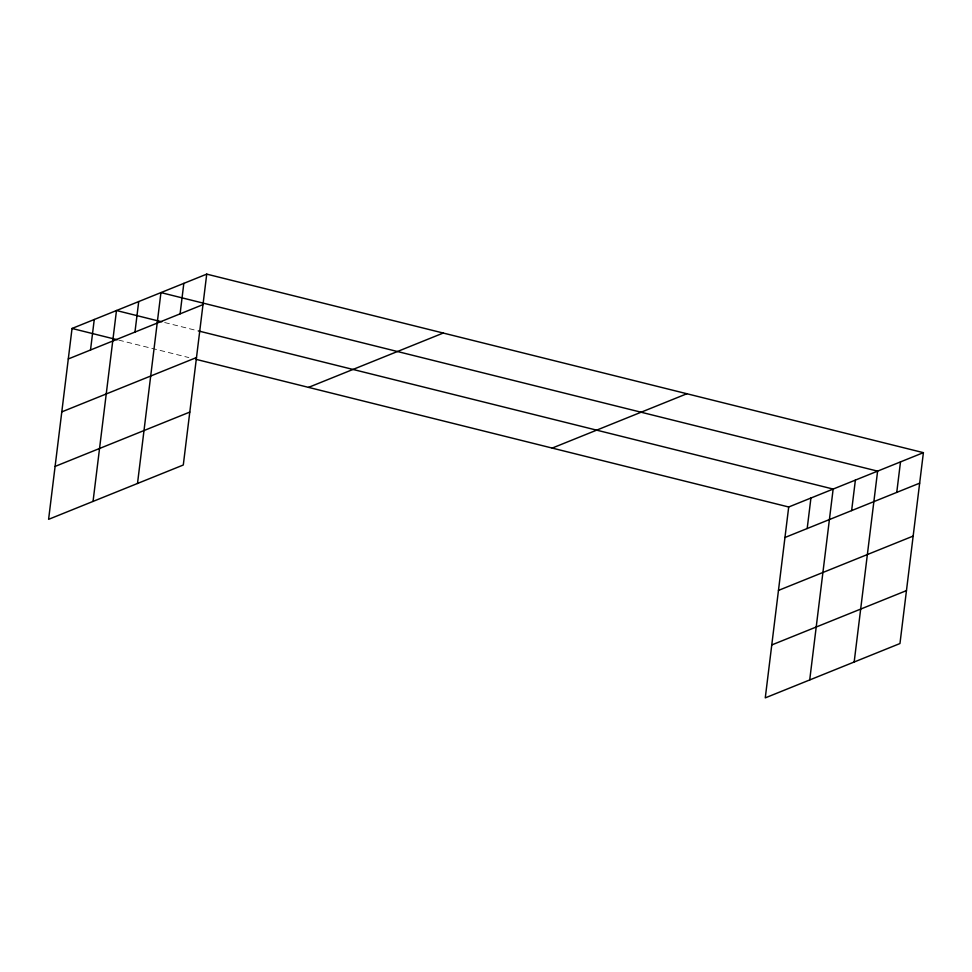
<?xml version="1.0" encoding="UTF-8"?>
<svg xmlns="http://www.w3.org/2000/svg" width="972" height="972" viewBox="0 0 972 972"><rect width="100%" height="100%" fill="white"/><g stroke="black" fill="none" stroke-linecap="round" stroke-linejoin="round"><path stroke-width="0.73" stroke-dasharray="4.86 3.65" d="M164.657 322.534L195.323 330.176M118.754 340.103L188.823 357.562"/><path stroke-width="1.46" d="M206.732 274.128L72.037 328.463L48.6 519.34L183.295 465.005L206.732 274.128L923.4 452.66L899.963 643.537L765.268 697.872L788.705 506.995L923.4 452.66M90.518 349.993L94.26 319.496M93.045 501.406L116.482 310.53L161.741 321.805M134.962 332.06L138.717 301.563M137.502 483.473L160.939 292.596L877.607 471.141L854.169 662.017M180.087 313.859L183.83 283.362M807.185 528.525L810.927 498.029M809.712 679.938L833.15 489.062L198.239 330.893M851.63 510.604L855.384 480.095M896.755 492.391L900.497 461.894M68.295 358.96L202.99 304.625M61.795 411.885L196.49 357.55M55.1 466.414L189.795 412.079M308.537 387.378L443.232 333.044M552.205 448.08L686.9 393.745M784.963 537.492L919.658 483.157M778.463 590.417L913.158 536.082M771.768 644.946L906.463 590.612M72.037 328.463L117.296 339.738M196.125 359.373L788.705 506.995"/></g></svg>
